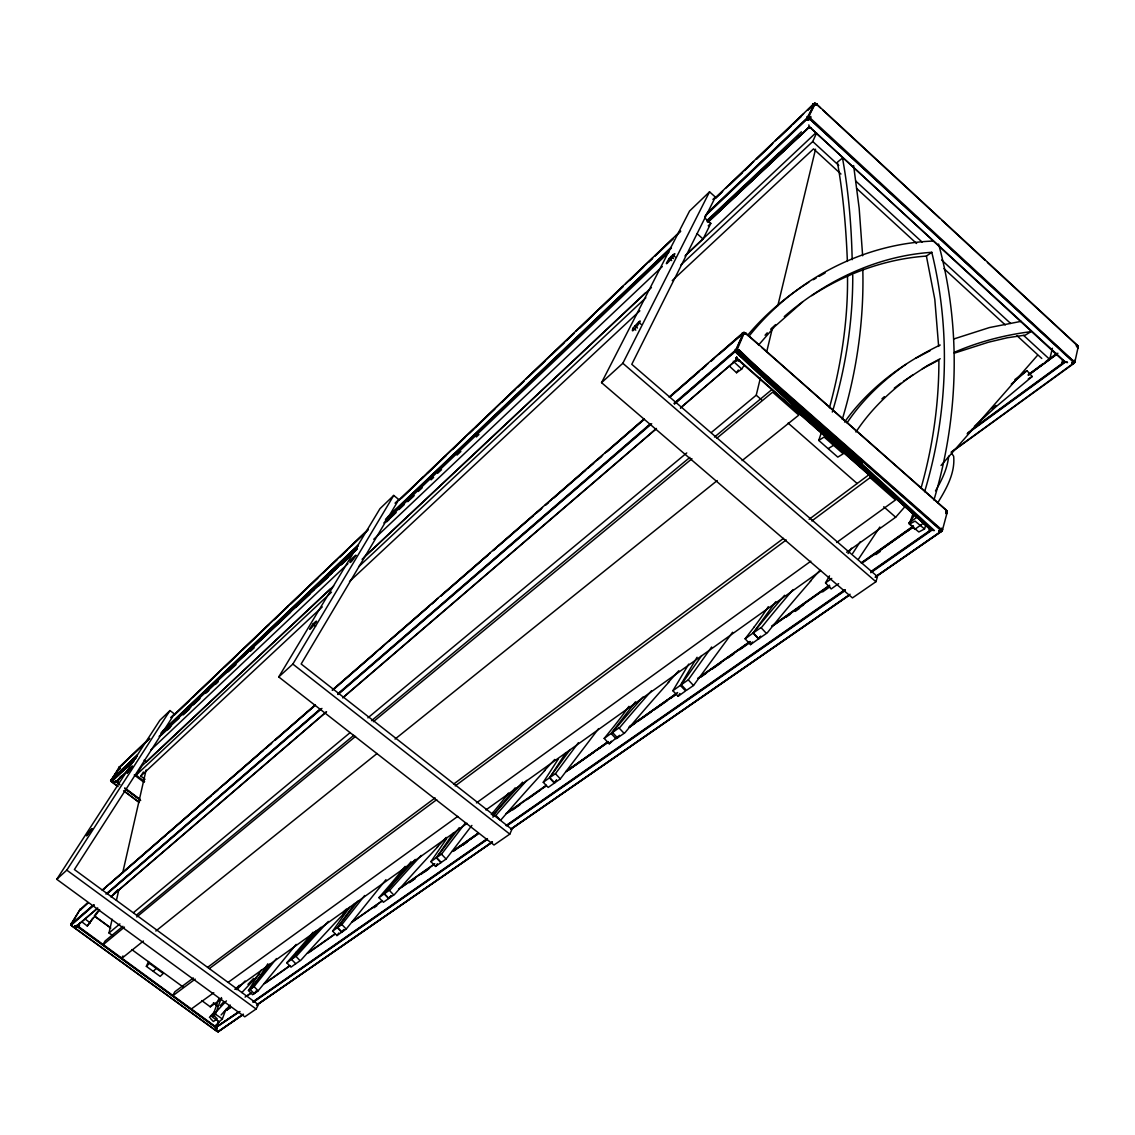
<?xml version="1.0" encoding="UTF-8"?>
<svg xmlns="http://www.w3.org/2000/svg" width="1135" height="1135" viewBox="0 0 1135 1135"><rect width="100%" height="100%" fill="white"/><g stroke="black" fill="none" stroke-linecap="round" stroke-linejoin="round"><path stroke-width="1.5" d="M737.268 359.682L735.636 360.831L736.799 356.887L736.388 360.292L739.779 360.646L737.764 359.667L735.863 360.391L680.617 407.692M852.754 275.138C852.924 321.46 845.688 367.783 832.324 412.076M1062.7 359.724L1063.679 361.299L1067.496 362.533C1065.907 363.001 1060.856 358.972 1062.97 360.121M215.565 1025.416L216.515 1029.204L217.494 1025.643L216.515 1029.204L215.082 1025.543L217.282 1025.756M807.042 117.685C808.9 114.082 812.703 118.281 808.531 120.026C805.836 118.168 807.865 115.954 809.695 118.82L1073.511 362.249L1073.001 363.611L951.187 452.113M217.409 1030.594L216.785 1031.289L218.161 1031.559L242.918 1014.435M71.775 924.741L71.391 923.266L71.704 925.876L216.785 1031.289C222.105 1032.098 214.217 1029.672 217.963 1031.672M707.701 221.637L809.439 126.836L1064.999 361.682L1063.183 361.781L1063.126 360.519L1062.161 362.377L1063.424 360.902L809.439 126.836L808.801 124.921M78.414 924.755C66.284 931.296 88.729 922.684 74.711 926.146L78.939 926.061M77.435 925.72L215.65 1026.749L217.026 1026.764L238.818 1011.597M80.06 910.341L87.537 902.892M80.032 909.447L81.252 908.809M118.253 781.802L114.351 781.831L117.941 780.327L116.862 781.561L118.026 782.469L117.685 780.894L114.351 781.831L117.629 782.554M118.026 782.469L117.785 780.511L118.338 782.299M149.196 738.601L119.118 767.26L110.833 781.192L117.983 786.555L110.889 781.135L137.363 756.024M119.828 766.948L119.743 768.977M1062.303 359.71C1064.431 360.632 1061.225 363.725 1063.084 361.285M1077.569 347.466C1077.668 343.791 1077.328 347.977 1077.285 345.182L816.618 104.094L815.412 105.073M1077.64 348.488L1078.207 346.785L1076.874 345.21L987.464 262.483M1062.899 361.654L1066.489 361.909M1077.952 348.119L1077.413 345.508M876.305 576.098L940.376 531.747L940.83 530.371L786.356 394.441L934.403 530.542L929.012 529.903L929.565 528.243L922.131 521.447L736.289 357.724M736.445 357.298L735.991 360.476L736.799 359.809M948.676 456.156C947.413 468.656 941.837 480.19 935.51 490.859M1062.587 362.008L1064.162 361.313M816.732 104.079C804.857 103.611 824.379 103.384 813.128 104.221M946.746 513.63L946.789 510.679L945.937 511.956L946.32 513.985L947.158 511.147L945.639 510.183M941.979 528.371L939.113 530.925C943.98 533.01 942.234 524.895 939.113 530.925L940.986 531.79L942.476 529.96L947.243 512.126L946.335 510.112L745.95 333.279C739.183 334.882 744.205 330.739 745.411 333.562M946.391 513.587L947.314 512.566L946.732 510.934M947.058 513.275L947.016 510.991M719.306 354.12L744.418 332.484L737.154 349.58L735.069 349.537L736.445 352.914L807.694 419.155L882.888 486.83M951.47 452.184L1073.724 363.583L1074.235 361.753L810.291 118.097L807.155 117.061L808.957 119.601M1073.284 363.697C1078.562 358.589 1069.482 361.682 1073.526 363.697M1077.682 348.147L1078.207 346.785M113.287 936.077L109.003 932.956L112.124 919.236M116.423 900.367L118.764 890.067M122.665 872.914L146.103 769.984M1078.179 346.984L1074.788 362.32L1071.88 362.803L1074.519 360.448M711.276 432.548L756.236 395.193L760.393 377.998M766.607 352.19L772.41 328.1M777.801 305.741L815.54 149.196M1028.282 375.146L1049.705 359.369L1052.4 348.246M921.038 488.121C932.871 446.353 939.056 403.138 938.886 359.724M1077.654 347.821L1077.768 346.118M946.32 512.779C948.094 510.722 945.157 509.374 947.129 512.906M809.439 126.836L708.808 221.297M809.652 127.844L811.326 128.127L807.95 127.929M110.932 779.731L110.648 780.398L137.307 755.101M221.439 997.566L215.48 1014.193L212.316 1017.045L219.183 1021.784L222.346 1018.946L225.964 1009.256M933.921 500.024C958.734 417.254 961.345 327.618 938.602 244.053M218.743 998.899L213.465 1014.023M924.614 491.725C947.909 414.417 951.059 330.824 931.778 252.31C877 255.872 825.315 280.813 784.271 316.566M71.065 924.273C71.846 925.209 71.136 924.287 71.207 924.457M875.922 581.73L877.497 576.623L631.784 364.307L715.376 197.079L709.545 191.829L689.555 211.039L601.55 382.665L852.456 597.904L875.922 581.73L622.831 363.271L709.545 191.829M842.255 419.453C856.897 370.847 864.104 319.9 862.799 269.108M829.444 407.735C841.205 364.69 848.171 320.127 847.49 275.422M1078.08 346.856L1077.37 345.792L1078.193 346.572M87.806 902.836L80.401 909.816M811.823 520.937L870.077 477.651L871.169 474.331M818.746 440.423L824.138 437.032L843.234 453.801L837.8 457.121L818.746 440.423L821.357 432.648M913.249 512.977L909.405 524.157L918.853 531.974L924.528 528.967L926.132 524.228M1074.788 360.859L1071.88 362.803L1073.965 363.101M1074.944 361.242L1071.88 362.803L1074.334 362.746M1074.973 361.625L1074.164 363.072M744.9 333.264L743.78 333.392M742.474 333.392L744.546 332.612M942.291 528.782L939.113 530.925L941.27 531.293L942.532 529.577M71.775 925.862L71.462 925.096L71.704 925.876M942.476 529.194L939.113 530.925L942.093 530.627M215.891 1025.6L216.515 1029.204L217.04 1025.827M674.346 403.578L736.005 350.332L744.007 332.498L742.304 333.335M509.799 834.126L511.913 829.373L301.158 663.989L398.811 499.57L393.746 495.427L379.955 508.693L278.742 676.942L494.023 845.008L509.799 834.126L292.844 664.088L278.742 676.942M680.773 265.093L812.745 141.52L816.59 132.979M1078.179 347.466L1077.569 345.48M119.757 766.721L118.877 767.629L119.515 766.834M119.629 766.877L119.43 768.736M146.358 966.353L149.451 963.402L163.241 973.475L160.148 976.398L146.358 966.353L148.557 961.515M735.636 360.831L736.714 360.065L739.779 360.646L736.104 359.157M78.173 925.053L77.01 925.89L77.733 926.94L215.693 1027.175L238.705 1012.023M736.317 360.05L680.461 408.061M685.001 255.999L703.076 239.017L710.808 223.368L704.892 218.076M941.624 531.18L941 529.109L737.154 349.58L738.998 349.779L768.835 378.366L941.27 530.116L940.702 531.818L875.184 577.162M810.39 116.749L808.092 119.586M809.354 119.203C805.751 117.657 808.177 115.061 810.716 117.444M808.063 116.423L807.567 116.763M809.908 116.465L807.723 119.175M80.145 909.348L81.195 909.291L79.989 909.518L71.321 924.259M256.113 1009.015L258.397 1004.659L74.385 869.538L174.435 713.972L169.966 710.567L159.893 720.257L56.75 879.299L244.791 1016.818L256.113 1009.015L66.795 870.148L56.75 879.299M71.15 923.62L71.448 925.167M1074.59 362.689L1073.894 363.384M218.516 1021.443L215.962 1026.466L216.515 1029.204L216.487 1026.565L219.083 1021.557M218.814 1021.528L216.232 1026.537L216.515 1029.204M738.261 359.752L736.842 360.178L736.402 358.092M738.757 359.937L735.863 359.852M739.268 360.235L737.097 359.1L737.736 360.121M697.06 657.278L680.333 685.37L672.885 690.718L678.148 696.28L685.583 690.96L680.333 685.37M688.746 664.088L672.885 690.718M838.637 583.631L831.175 588.952L825.528 582.893L829.501 575.842M256.95 991.536L252.537 994.7L248.452 990.486L261.178 970.198M71.888 925.791L71.15 924.514L93.935 904.836M122.949 955.968L121.275 958.763L143.407 941.014M292.844 664.088L393.746 495.427M678.148 696.28L679.865 693.485M80.23 922.783L77.946 926.103L74.711 926.146L77.506 925.564M633.245 327.93C627.712 340.287 651.334 307.33 633.245 327.93L635.784 330.143M71.136 923.819L79.89 909.901M558.392 758.904L543.268 782.285L548.177 787.42L560.335 778.894L598.613 728.613M565.911 752.604L549.723 777.645L543.268 782.285M813.412 104.108L814.831 103.299M813.866 103.838L815.228 103.299L816.647 104.548L814.277 103.682L807.453 110.152M815.71 103.881L816.576 103.966M816.178 104.165L814.774 103.64L807.553 118.083L705.757 214.87M243.457 1014.364L218.7 1031.488C215.891 1030.225 217.409 1032.297 219.126 1030.935M937.737 502.805C946.292 488.915 955.301 473.068 953.655 456.242L951.541 453.078M145.025 779.263L140.797 776.07L143.407 771.999M144.599 781.518L136.115 775.134L142.215 765.628L330.654 588.625M858.244 559.512L879.838 527.051M66.795 870.148L169.966 710.567M120.296 776.879L117.515 781.362L114.351 781.831L117.728 780.596M121.317 775.971L117.614 781.589L114.351 781.831L116.962 781.22M852.655 553.426L860.202 541.792M111.429 781.377L110.662 780.639L119.842 767.26L119.189 768.494M110.804 780.823L119.657 767.586M775.772 601.706L753.115 633.046L745.113 638.792L750.519 644.623L758.535 638.891A950.151 178.053 -37.8 0 1 760.705 636.167L758.535 638.891L753.115 633.046M729.337 366.066L736.558 372.748L738.332 370.038M736.558 372.748L741.708 369.074L744.361 365.002M848.072 553.568L851.605 548.162M556.561 779.873L554.632 782.824L549.723 777.645L555.426 773.687L578.41 742.687M446.594 838.722L430.917 861.649L435.528 866.431L446.098 859.025L471.89 825.429M453.362 833.019L436.564 857.578L430.917 861.649M81.763 921.776L87.31 926.018L92.701 918.201M87.31 926.018L99.667 909.83M435.528 866.431L437.372 863.763M855.946 432.024C870.843 409.394 890.776 390.454 912.838 374.876M701.7 655.59L681.255 684.717L686.491 690.335L693.513 685.497L732.586 632.266M681.255 684.717L688.264 679.851L711.631 647.021M267.888 963.771L252.85 987.308L248.452 990.486M847.093 422.802C862.543 399.676 883.087 380.338 905.787 364.463M348.587 908.681L332.612 931.097L336.967 935.566L346.218 929.068L385.971 879.653M354.716 903.488L337.592 927.508L332.612 931.097M844.596 422.064C868.63 388.227 903.049 362.803 940.206 345.012M336.967 935.566L338.826 932.97M924.287 522.568L914.853 529.293L909.036 522.923L913.746 516.354M635.515 701.799L611.07 733.465L604.189 738.417L609.225 743.78L618.135 736.345M556.221 780.398L554.32 783.036L549.425 777.844L570.153 749.582M1071.88 362.803L1074.675 362.207L1074.022 360.377M441.174 862.387L436.564 857.578L441.487 854.187L465.52 822.804M946.774 511.218L947.101 511.544M750.519 644.623L752.533 641.999M343.735 929.494L341.663 932.19L337.322 927.692L357.922 901.19M515.162 787.86L492.888 815.526M341.933 931.991L337.592 927.508L341.876 924.557L364.647 895.529M745.113 638.792L754.207 627.002M78.301 925.139L74.711 926.146L75.52 926.415M669.267 258.44C657.591 276.188 686.363 241.613 669.267 258.44L671.679 260.582M81.011 909.518L80.259 909.206M312.877 624.136C301.598 640.367 325.121 612.375 312.877 624.136L315.601 626.279M758.52 345.111L774.609 326.653L802.587 301.981M270.385 963.743L250.041 989.365L254.141 993.579L258.156 990.827L296.178 944.391M250.041 989.365L254.056 986.599L276.5 958.55M254.141 993.579L256.184 990.968M94.503 915.59L98.802 910.142M78.358 925.351L75.378 926.146M746.092 333.435L743.78 332.527L742.02 333.733L743.326 332.64M747.44 335.492C764.848 314.594 785.874 296.845 808.787 282.246M749.27 335.875C793.521 280.615 861.649 243.812 932.786 241.074M411.097 861.706L384.212 893.841L378.948 897.643L383.389 902.282L388.681 898.494A636.536 105.938 -42.1 0 1 390.88 895.955M459.193 827.713L436.294 857.776L440.891 862.6M609.225 743.78L611.311 741.183M1077.98 347.807L1077.37 345.792M604.189 738.417L613.638 726.769A252.424 32.262 -43.4 0 0 628.932 706.339M946.335 510.878L947.243 511.388L946.164 512.367M78.684 925.805L74.711 926.146M316.452 930.459L291.468 959.415L286.786 962.792L290.986 967.133L295.668 963.771M491.285 814.618L493.427 812.078M115.642 781.604L115.912 782.356M1073.611 363.427L1073.412 361.412L807.396 116.99M742.02 333.733L743.581 332.64L746.05 333.647M390.965 895.827L388.681 898.494L384.212 893.841L389.291 890.322L393.774 894.99L388.837 898.381L384.368 893.727M941.355 531.478L942.277 530.343L941.227 528.726M118.012 781.561L114.351 781.831M378.948 897.643L388.624 886.463A225.056 24.601 -44.1 0 0 405.11 866.402M846.625 552.277L895.685 517.234L904.978 506.607M941.028 465.463L1037.546 355.312M286.786 962.792L296.434 951.896M810.291 581.148L820.009 570.167M201.732 1000.573L210.287 1006.816L212.642 1004.163M668.245 682.405L678.829 670.714M765.061 335.236L767.246 332.825M76.088 925.947L76.4 926.713M76.683 925.805L215.792 1027.643L240.024 1011.484M77.081 925.749L97.823 908.085M544.346 770.722L554.76 759.443M437.188 847.107L446.239 837.431M219.154 1031.105L218.204 1031.218M342.827 914.37L349.452 907.376M247.941 984.4L253.658 978.384M343.891 911.646L346.26 909.163M136.455 757.045L111.088 781.306M707.587 221.566L779.674 152.941L707.36 220.743M170.647 717.604L174.435 713.972M395.037 503.174L398.811 499.57M712.879 199.462L715.376 197.079M173.513 715.362L368.095 529.52M398.811 500.166L680.433 231.171M715.007 198.157L813.568 104.009C816.15 103.129 816.859 103.853 815.824 104.69M149.451 738.559L120.282 766.692M173.768 715.334L322.269 573.515M324.837 571.061L368.35 529.492M399.08 500.152L423.398 476.927M427.242 473.252L473.323 429.243M475.891 426.803L523.249 381.559M525.817 379.118L573.189 333.889M575.743 331.434L623.115 286.204M625.669 283.764L652.554 258.085M655.108 255.645L673.041 238.52M675.595 236.08L680.716 231.185M715.277 198.185L722.967 190.836M725.52 188.396L753.683 161.496M756.25 159.056L772.892 143.166M775.446 140.712L803.608 113.826M121.559 765.472L140.797 747.1M144.642 743.425L149.777 738.53M174.152 715.263L189.531 700.565M193.39 696.89L219.041 672.402M224.162 667.494L238.279 654.03M242.124 650.355L269.066 624.633M274.188 619.738L288.304 606.274M290.872 603.82L317.8 578.098M322.936 573.203L337.038 559.725M339.606 557.285L347.296 549.936M351.155 546.261L366.534 531.563M401.166 498.492L416.559 483.808M420.418 480.133L446.069 455.632M452.482 449.517L465.307 437.259M469.152 433.598L494.803 409.097M502.507 401.747L515.333 389.504M517.886 387.049L524.299 380.934M528.158 377.26L544.828 361.341M551.241 355.212L564.067 342.969M566.635 340.514L574.324 333.165M579.46 328.27L593.562 314.806M599.975 308.677L623.072 286.63M629.485 280.515L643.588 267.037M648.723 262.142L652.568 258.468M655.136 256.013L673.098 238.875M715.419 198.455L721.832 192.34M729.521 184.991L742.347 172.747M744.915 170.293L751.327 164.164M756.463 159.269L771.857 144.571M778.269 138.456L791.095 126.198M793.663 123.758L801.353 116.408M807.765 110.279L813.568 104.009M113.5 893.954L118.153 889.514M162.958 730.713L357.993 545.197M387.503 517.12L671.083 247.402M707.006 213.224L807.354 117.77L814.448 103.484L816.647 104.548M161.198 732.713L357.695 545.85M385.957 518.979L671.083 247.841M290.532 612.29L161.369 733.267L358.376 545.651M385.333 520.029L671.438 248.054M704.792 216.345L807.808 118.409L815.242 103.711L816.207 103.654M807.155 119.374L809.723 116.919M806.985 120.097L810.844 116.437M807.907 119.714L810.475 117.274M159.099 736.374L356.872 548.56M383.829 522.951L668.926 252.225M153.353 971.191L156.446 968.254M110.733 780.086L137.378 755.016M110.662 780.639L137.193 755.47M130.355 768.054L116.096 781.561L119.402 784.625M794.273 140.768L772.878 160.943M796.784 138.385L799.31 136.001M116.678 781.263L128.255 770.31M708.126 222.049L766.636 166.817M150.87 749.937L347.977 563.641M373.741 539.295L662.301 266.541M708.24 225.794L710.808 223.368M770.665 329.249L775.588 324.61M708.651 221.353L808.73 127.815M191.588 704.197L338.159 566.578L191.687 704.523L314.395 589.547M337.038 567.713L280.274 620.944M340.911 564.067L356.39 549.539M386.056 521.703L393.802 514.439M398.952 509.587L404.117 504.749M407.99 501.117L413.154 496.265M418.304 491.427L422.177 487.795M437.656 473.267L441.529 469.635M457.008 455.107L460.867 451.475M476.345 436.947L478.927 434.521M707.233 220.218L801.395 131.83M357.397 548.886L230.802 667.394M388.397 519.816L396.143 512.552M407.763 501.656L414.218 495.612M431.016 479.864L433.598 477.438M318.268 585.915L332.484 572.607M341.522 564.138L351.864 554.447M386.737 521.774L389.319 519.348M707.062 221.637L744.532 186.537M364.207 557.101L645.574 292.802M685.583 255.219L815.937 132.767M333.676 585.972L146.387 761.883L144.117 760.166M362.079 559.285L651.419 287.538M295.696 607.452L309.912 594.144M318.949 585.674L327.987 577.218M340.911 565.116L347.367 559.073M136.115 775.134L331.463 592.186M358.632 566.748L645.843 297.796M140.797 776.07L322.269 606.885M349.495 581.503L639.856 310.806M672.26 280.586L813.554 148.869L840.95 174.024M160.872 734.331L179.018 717.504M182.905 713.887L199.746 698.266M204.938 693.457L217.892 681.44M228.263 671.821L236.037 664.613M250.296 651.391L254.183 647.787M136.314 757.669L114.465 778.496L133.887 760.507M160.929 734.856L179.075 718.044M182.962 714.44L190.737 707.247M193.319 704.835L199.803 698.834M206.272 692.832L208.868 690.435M215.352 684.419L217.934 682.022M161.085 735.324L171.442 725.719M183.09 714.922L189.559 708.935M111.883 781.462L133.93 761.046M167.639 729.833L170.236 727.436M601.55 382.665L622.831 363.271M1077.711 345.863L1076.505 346.686M974.327 426.419L995.438 407.21L1032.226 376.508L1026.962 370.663L1014.803 379.615M881.938 398.825L884.392 396.668M102.249 890.11L314.835 705.204M332.214 690.094L643.758 419.155M669.168 397.051L742.701 333.094M102.519 890.039L272.343 742.375M275.01 740.048L315.133 705.161M332.512 690.052L438.153 598.202M440.82 595.875L490.292 552.844M492.973 550.532L542.445 507.501M545.112 505.174L602.614 455.178M605.295 452.851L644.07 419.141M669.48 397.051L708.254 363.328M710.921 361.001L743.014 333.094L745.496 333.491M81.422 908.653L88.104 902.836M102.817 890.053L105.498 887.726M109.499 884.236L158.985 841.219M161.652 838.907L165.667 835.417M168.349 833.09L211.138 795.89M213.82 793.564L217.821 790.073M223.169 785.42L263.292 750.547M265.973 748.22L271.322 743.567M275.323 740.091L315.445 705.204M334.172 688.931L375.628 652.895M379.643 649.404L383.644 645.914M388.993 641.261L429.115 606.388M431.797 604.061L435.797 600.585M441.146 595.932L481.268 561.059M483.95 558.732L487.951 555.242M493.299 550.588L495.981 548.262M498.662 545.935L533.422 515.716M536.103 513.389L541.452 508.735M545.467 505.245L548.134 502.918M553.483 498.279L585.575 470.372M588.256 468.046L593.605 463.392M597.62 459.916L601.621 456.426M606.97 451.773L644.425 419.226M669.834 397.137L699.245 371.556M701.927 369.23L705.942 365.74M711.29 361.1L713.958 358.773M92.545 905.687L70.881 924.514L72.115 925.011M105.952 894.11L320.368 708.864M337.79 693.826L650.043 424.064M674.162 403.223L735.806 349.963L743.51 332.612L742.205 333.42M107.343 893.259L320.467 709.191M337.889 694.152L650.213 424.419M94.063 905.134L71.235 925.195M107.456 893.571L321.943 708.41M338.031 694.521L651.703 423.71M674.488 404.046L736.161 350.814L862.047 463.194L807.623 414.176L925.167 523.547L807.694 419.155M991.99 408.827L995.92 405.45M77.194 925.621L97.355 908.326M110.79 896.792L325.816 712.227M343.295 697.231L656.427 428.448M111.287 896.536L326.582 711.773M342.727 697.912L656.243 428.846M1011.285 384.098L1026.962 370.663M744.234 333.69L745.539 332.91M1072.674 363.441L1072.745 362.108M109.003 932.956L119.899 923.89M133.533 912.583L350.19 732.572M367.896 717.845L686.746 452.936M122.892 926.302L105.129 940.986L102.576 945.171L124.453 927.111M136.555 914.994L353.779 735.338M371.542 720.654L689.881 457.391M714.482 437.046L771.857 389.589M136.768 916.952L355.567 736.374M373.344 721.704L691.967 458.724M716.582 438.408L772.637 392.142L798.799 415.098L742.106 460.597M942.149 530.272L939.113 530.925M155.85 931.026L377.075 753.498M395.051 739.084L717.221 480.559M939.581 531.308L939.581 530.57M940.007 531.577L940.007 530.215M946.391 513.19L947.243 511.388L945.952 510.069L761.67 347.381M894.267 388.156L900.835 383.233M903.46 381.275L927.848 365.314L940.22 358.731M193.347 977.973L174.861 991.749L172.477 995.991L195.206 979.094M207.577 967.389L435.116 797.891M453.603 784.115L783.547 538.345M809.142 519.277L870.29 473.735M1028.395 374.564L1042.554 363.995M1045.392 361.881L1056.728 353.411M1057.891 353.24L1028.409 375.004L1056.728 354.39M209.422 968.538L436.734 799.636M455.206 785.917L786.243 539.948M735.707 360.717L738.871 360.32M971.56 429.612L1064.573 361.696L1065.907 361.739L967.133 433.811M968.042 432.634L1065.268 361.668C1061.182 362.42 1064.176 362.547 1062.488 360.107M190.836 1009.327L213.791 992.728M228.149 982.357L457.774 816.377M476.43 802.899L810.83 561.187M836.651 542.502L895.501 499.967L870.077 477.651M462.81 845.249L467.123 842.156M512.821 809.851L520 804.687M527.179 799.508L545.836 786.073M825.528 582.893L831.756 578.424M909.036 522.923L917.108 517.134M210.287 1006.816L221.836 998.573M234.817 989.294L467.123 823.343M485.894 809.95L820.648 570.82M873.581 554.972L913.59 526.385M861.99 563.144L912.583 527.449M373.997 907.759L376.863 905.73M409.423 882.548L415.126 878.504M420.815 874.461L427.938 869.396M453.546 851.179L477.92 833.87M795.195 611.424L799.522 608.346M822.591 591.945L829.813 586.809M875.894 554.575L880.221 551.496M409.508 882.519L415.226 878.462M423.795 872.375L429.512 868.318M477.807 834.083L459.249 847.121M629.925 726.258L677.652 692.534M697.897 678.233L749.965 641.445M771.658 626.109L829.515 585.234M861.337 562.747L913.405 525.959M566.081 771.743L608.062 742.091M629.769 726.755L676.105 694.024M700.706 676.644L749.923 641.885M774.538 624.505L829.543 585.646M861.394 563.144L912.072 527.364M230.589 1007.298L226.262 1010.462L230.689 1007.539M245.075 997.112L250.863 993.04M263.902 983.875L289.964 965.53M307.344 953.315L334.868 933.949M352.148 921.904L382.538 900.537M398.584 889.131L434.79 863.664M452.17 851.434L478.232 833.104M505.742 813.738L546.304 785.221M628.648 727.379L676.63 693.528M698.209 678.418L750.391 641.686M772.126 626.392L828.692 586.554M246.579 996.36L250.92 993.309M265.363 983.151L289.922 965.885M308.706 952.676L334.711 934.389M352.049 922.188L382.396 900.85M401.166 887.641L434.407 864.274M453.177 851.066L477.75 833.785M507.302 813.199L540.147 790.045M542.998 788.031L545.85 786.03M811.766 295.653C845.986 273.407 885.555 258.893 926.401 256.084L931.778 252.31M568.976 769.757L593.591 752.462M596.485 750.419L608.076 742.276M629.797 727.01L635.586 722.938M638.48 720.909L651.518 711.744M654.413 709.716L667.437 700.55M670.345 698.522L676.134 694.45M700.749 677.141L706.538 673.069M712.326 668.997L721.023 662.897M728.259 657.803L734.047 653.732M739.85 649.66L748.533 643.559M786.186 617.099L790.528 614.049M800.657 606.913L803.552 604.884M907.035 531.421L912.469 527.633M253.346 1001.481L487.284 838.623M506.182 825.471L844.738 589.789M870.9 571.572L930.473 530.102L929.707 529.577M253.247 1001.893L487.454 838.921M506.352 825.755L845.291 589.902M871.467 571.685L931.111 530.187L736.005 350.332M253.105 1002.389L487.099 839.616M507.444 825.471L844.624 590.924M870.786 572.721L931.821 530.258M492.831 817.101L495.654 815.143L500.422 820.151M257.475 1004.347L491.909 842.113M510.835 829.018L850.101 594.229M243.202 1014.435L218.048 1031.701M257.759 1004.361L492.207 842.142M511.133 829.047L848.966 595.293M256.567 1005.284L492.476 842.085M511.403 828.99L849.25 595.251M875.454 577.119L940.986 531.79L942.476 529.96L941.412 528.328M291.582 959.33L295.894 956.351L300.122 960.721L295.781 963.686L291.468 959.415A584.397 88.019 -42.9 0 1 320.864 927.352M209.407 1017.414L213.238 1014.789L217.239 1018.889L213.394 1021.514L210.415 1018.45M218.502 1031.488L217.097 1031.077M828.465 448.467L833.87 445.104M1028.31 378.863L1032.226 376.508M1076.193 345.579L1077.285 345.182M1067.028 362.164C1062.317 360.973 1064.332 363.328 1062.942 360.476M813.242 279.735L816.207 278.047M819.158 276.373L825.088 273.01M224.957 1011.427L224.475 1011.526M217.324 1025.983L215.082 1025.543M217.168 1026.366L215.026 1025.941M216.671 1028.154L215.678 1027.955M909.405 524.157L915.051 521.107L924.528 528.967M922.386 368.776L937.85 360.533M915.789 358.234L930.232 350.63M807.155 117.061L810.518 117.77M814.689 103.441L816.774 104.15M954.393 352.276C978.739 341.748 1004.674 334.953 1030.977 331.661L1025.387 335.095L1007.1 337.804L988.443 342.217L954.308 353.169M116.877 781.391L119.969 784.682M1062.161 362.377L1063.013 362.051M737.878 360.164C740.517 360.093 736.218 360.703 736.629 358.617M954.053 338.897L989.493 327.547L1021.117 321.347M216.955 1031.006L217.665 1031.318M742.957 332.881L745.156 333.747M1063.85 361.753L1063.098 360.831M1065.084 361.71L1066.205 362.122M739.779 360.646L736.246 358.32L929.565 528.243M736.445 352.914L754.307 367.045L883.64 487.341M744.744 332.668L759.017 345.04M836.878 445.502L736.374 352.105M215.48 1014.193L222.346 1018.946M931.111 530.187L899.871 501.954M71.718 925.72L216.742 1031.091M131.83 949.598L183.189 987.053M94.404 915.931L110.294 927.565M213.777 1003.127L218.034 1006.234M95.113 916.612L110.79 928.061M213.366 1002.943L217.636 1006.064M815.341 103.753L816.164 104.406M124.708 787.874L140.314 799.565M125.616 788.924L139.733 799.508M125.077 788.882L140.669 800.558M125.049 791.748L139.208 802.36M123.573 790.74L139.222 802.473M134.242 774.964L144.088 782.37M84.784 918.74L90.332 922.996M79.024 926.614L78.329 924.883L78.684 926.798M926.132 524.767L922.131 521.447L926.926 525.533M638.537 322.099L641.076 324.312M634.905 325.788L637.444 328.001M756.236 395.193L761.557 399.846M788.116 423.085L857.166 483.524M883.725 506.763L895.685 517.234M672.785 254.807L675.197 256.95M671.083 256.411L673.509 258.553M697.089 233.668L703.076 239.017M740.361 351.51L738.332 349.708L745.794 356.858L737.722 349.637L755.3 365.825M736.643 349.537L768.835 378.366M862.245 468.258L736.289 351.396L738.403 353.907M933.467 530.442L931.608 528.74L932.601 530.357M912.937 513.488L928.416 527.619M812.745 141.52L838.779 165.455M855.705 181.018L922.102 242.067M941.639 260.029L1010.647 323.461M1023.656 335.435L1049.705 359.369M856.599 188.396L916.583 243.486M943.965 268.64L1005.255 324.922M1016.988 335.705L1041.774 358.461M816.42 104.207L820.307 107.811M822.903 110.209L939.525 218.119M942.121 220.516L984.882 260.085M733.253 361.242L741.708 369.074M785.987 394.881L915.051 514.949M736.161 350.814L744.361 358.632M1076.576 345.352L1077.739 346.813M119.615 768.466L119.061 767.572M254.056 986.599L258.156 990.827M341.876 924.557L346.218 929.068M441.487 854.187L446.098 859.025M1073.866 360.717L1074.675 362.207M555.426 773.687L560.335 778.894M611.07 733.465L616.121 738.857M688.264 679.851L693.513 685.497M946.335 510.438L946.774 511.119M1077.995 346.147L1078.151 347.168M926.401 256.084L934.814 299.413L938.645 346.416M853.619 165.582L859.167 208.187L862.643 255.772M852.172 259.702C851.42 225.666 848.625 191.588 842.496 158.077L837.389 162.191C843.262 194.922 846.072 228.206 847.377 261.419M313.147 932.161A214.245 21.678 -44.3 0 1 296.349 951.953M221.126 1014.931A528.896 74.74 -43.5 0 1 230.249 1005.028M241.84 992.586A528.896 74.74 -43.5 0 1 259.532 973.887M213.877 1014.435A529.038 72.853 -43.5 0 1 226.418 1000.871M236.86 989.706A529.038 72.853 -43.5 0 1 245.075 980.995M210.33 1016.322A543.282 75.52 -43.5 0 1 214.714 1011.569M220.233 1005.61A543.282 75.52 -43.5 0 1 223.567 1002.021M235.91 988.84A543.282 75.52 -43.5 0 1 239.315 985.237M300.647 960.437A568.678 87.111 -42.9 0 1 343.295 914.172M296.575 955.982A568.862 84.912 -42.9 0 1 328.37 921.421M508.466 793.095A237.584 28.091 -43.8 0 1 493.342 812.149M394.327 894.692A619.299 102.306 -42.1 0 1 437.699 846.88M390 889.939A619.497 99.738 -42.2 0 1 421.198 855.45M384.169 893.841A636.763 103.398 -42.1 0 1 415.282 859.436M500.989 819.839A686.533 120.948 -41.1 0 1 544.899 770.452M496.406 814.717A686.774 117.927 -41.1 0 1 526.796 780.398M493.186 815.27A706.452 122.296 -41 0 1 522.625 782.143M768.31 606.658A270.697 37.299 -42.9 0 1 754.122 627.059M624.718 732.997A781.49 143.975 -39.6 0 1 668.856 682.107M619.809 727.478A781.76 140.399 -39.7 0 1 651.419 690.874M617.327 737.977A804.8 149.238 -39.6 0 1 619.554 735.31M612.247 732.6A805.112 145.677 -39.6 0 1 642.963 697.003M767.061 633.089A920.925 171.612 -37.9 0 1 810.943 580.822M761.798 627.102A921.251 167.412 -38.1 0 1 793.11 589.562M753.087 633.046A950.548 173.825 -38 0 1 784.569 595.293M132.44 766.281L127.219 772.935L132.44 766.281M91.978 828.777L86.586 835.658L91.978 828.777M355.879 555.356C347.594 568.706 348.232 560.009 355.879 555.356M608.232 741.581L566.28 771.218L608.36 741.666M761.003 627.57L753.3 632.919L758.719 638.764L766.437 633.443L761.003 627.57M619.029 727.918L612.474 732.472L617.525 737.864L624.108 733.338L619.029 727.918"/></g></svg>
